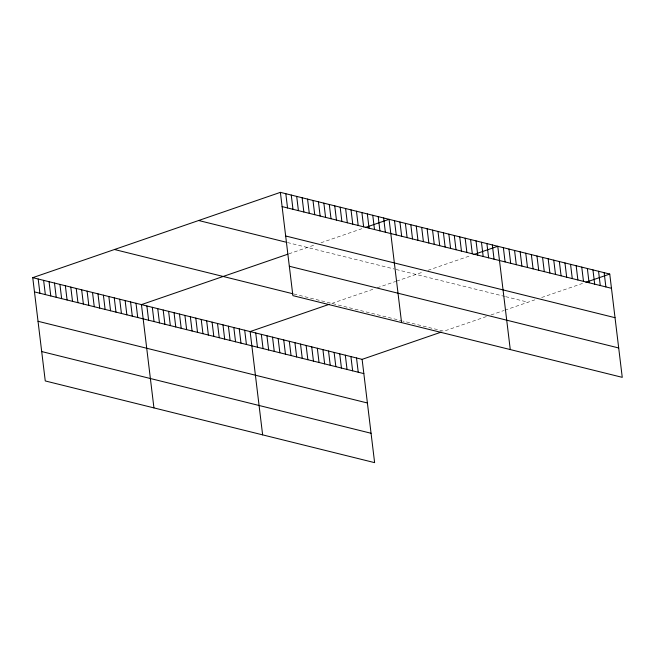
<?xml version="1.0" encoding="UTF-8"?>
<svg xmlns="http://www.w3.org/2000/svg" width="655" height="655" viewBox="0 0 655 655"><rect width="100%" height="100%" fill="white"/><g stroke="black" fill="none" stroke-linecap="round" stroke-linejoin="round"><path stroke-width="0.49" stroke-dasharray="3.27 2.46" d="M288.855 253.837L314.163 245.117M320.975 242.776L361.838 228.701M331.848 303.429L373.489 289.084M377.19 287.815L395.694 281.437M396.619 281.118L422.86 272.079M427.961 270.319L470.527 255.663M486.395 316.545L443.836 331.209L402.776 321.024M491.021 314.957L503.973 310.495M504.899 310.175L534.84 299.859M541.652 297.517L582.508 283.443M287.43 242.522L394.31 269.033M396.119 269.483L504.702 296.42M505.635 296.649L528.028 302.209M293.808 293.989L401.842 320.794"/><path stroke-width="0.98" d="M32.75 277.654L362.117 359.358L374.619 462.643L45.252 380.94L32.75 277.654L280.381 192.357L609.748 274.06L622.25 377.345L292.883 295.642L280.381 192.357M287.93 254.156L141.439 304.616L153.941 407.901M365.244 227.522L389.078 219.319L401.572 322.604M329.293 304.305L250.128 331.577L262.63 434.871M473.933 254.492L497.767 246.28L510.27 349.565M362.117 359.358L441.282 332.085M585.914 282.264L609.748 274.06M282.108 206.595L611.475 288.306M285.662 235.98L615.029 317.691M198.661 220.506L285.621 242.072M289.33 266.257L618.697 347.961M114.469 249.506L292.9 293.767M34.478 291.901L363.836 373.604M38.031 321.286L367.398 402.989M41.691 351.555L371.058 433.266M604.147 272.668L605.875 286.915M598.555 271.276L600.275 285.523M592.955 269.893L594.675 284.139M587.355 268.501L589.074 282.747M581.755 267.109L583.482 281.355M576.154 265.725L577.882 279.972M570.554 264.333L572.282 278.58M564.954 262.942L566.681 277.188M559.354 261.558L561.081 275.804M553.762 260.166L555.481 274.412M548.161 258.782L549.881 273.029M542.561 257.39L544.28 271.637M536.961 255.999L538.688 270.245M531.361 254.615L533.088 268.861M525.76 253.223L527.488 267.469M520.16 251.831L521.888 266.077M514.56 250.447L516.287 264.694M508.968 249.056L510.687 263.302M503.367 247.664L505.087 261.91M492.331 244.929L494.058 259.175M486.894 243.578L488.622 257.824M481.466 242.235L483.185 256.482M476.029 240.884L477.749 255.131M470.593 239.534L472.32 253.78M465.156 238.191L466.884 252.437M459.728 236.84L461.447 251.086M454.292 235.497L456.011 249.735M448.855 234.146L450.583 248.392M443.419 232.795L445.146 247.041M437.99 231.452L439.71 245.699M432.554 230.102L434.273 244.348M427.117 228.751L428.845 242.997M421.681 227.408L423.408 241.654M416.244 226.057L417.972 240.303M410.816 224.706L412.535 238.952M405.38 223.363L407.107 237.609M399.943 222.012L401.671 236.258M394.506 220.661L396.234 234.908M383.642 217.968L385.361 232.214M378.205 216.617L379.933 230.863M372.769 215.274L374.496 229.52M367.34 213.923L369.06 228.169M361.904 212.572L363.623 226.818M356.467 211.229L358.195 225.476M351.031 209.878L352.758 224.125M345.603 208.527L347.322 222.774M340.166 207.185L341.885 221.431M356.517 357.966L358.244 372.212M334.73 205.834L336.457 220.08M350.916 356.582L352.644 370.828M329.293 204.483L331.021 218.729M345.316 355.19L347.044 369.436M323.865 203.14L325.584 217.386M339.716 353.798L341.443 368.044M318.428 201.789L320.148 216.035M334.115 352.415L335.843 366.661M312.992 200.438L314.719 214.684M328.523 351.023L330.243 365.269M307.555 199.095L309.283 213.342M322.923 349.631L324.643 363.877M302.127 197.745L303.846 211.991M317.323 348.247L319.042 362.493M296.69 196.394L298.41 210.64M311.723 346.855L313.45 361.101M291.254 195.051L292.981 209.297M306.122 345.463L307.85 359.71M285.817 193.7L287.545 207.946M300.522 344.08L302.25 358.326M294.922 342.688L296.649 356.934M289.322 341.296L291.049 355.542M283.73 339.912L285.449 354.159M278.129 338.52L279.849 352.767M272.529 337.137L274.248 351.383M266.929 335.745L268.656 349.991M261.329 334.353L263.056 348.599M255.728 332.969L257.456 347.215M244.7 330.226L246.419 344.473M239.263 328.884L240.983 343.13M233.827 327.533L235.554 341.779M228.39 326.182L230.118 340.428M222.962 324.839L224.681 339.085M217.525 323.488L219.245 337.734M212.089 322.137L213.817 336.383M206.653 320.794L208.38 335.041M201.224 319.444L202.944 333.69M195.788 318.093L197.507 332.339M190.351 316.75L192.079 330.996M184.915 315.399L186.642 329.645M179.486 314.048L181.206 328.294M174.05 312.705L175.769 326.951M168.613 311.354L170.341 325.601M163.177 310.003L164.904 324.25M157.74 308.661L159.468 322.907M152.312 307.31L154.031 321.556M146.876 305.967L148.603 320.205M136.003 303.265L137.73 317.511M130.574 301.922L132.294 316.168M125.138 300.571L126.857 314.818M119.701 299.22L121.429 313.467M114.265 297.878L115.992 312.124M108.836 296.527L110.556 310.773M103.4 295.176L105.119 309.422M97.963 293.833L99.691 308.079M92.527 292.482L94.255 306.728M87.099 291.131L88.818 305.377M81.662 289.788L83.382 304.035M76.226 288.437L77.953 302.684M70.789 287.087L72.517 301.333M65.361 285.744L67.08 299.99M59.924 284.393L61.644 298.639M54.488 283.042L56.215 297.288M49.051 281.699L50.779 295.945M43.623 280.348L45.342 294.594M38.187 278.997L39.906 293.244"/></g></svg>
